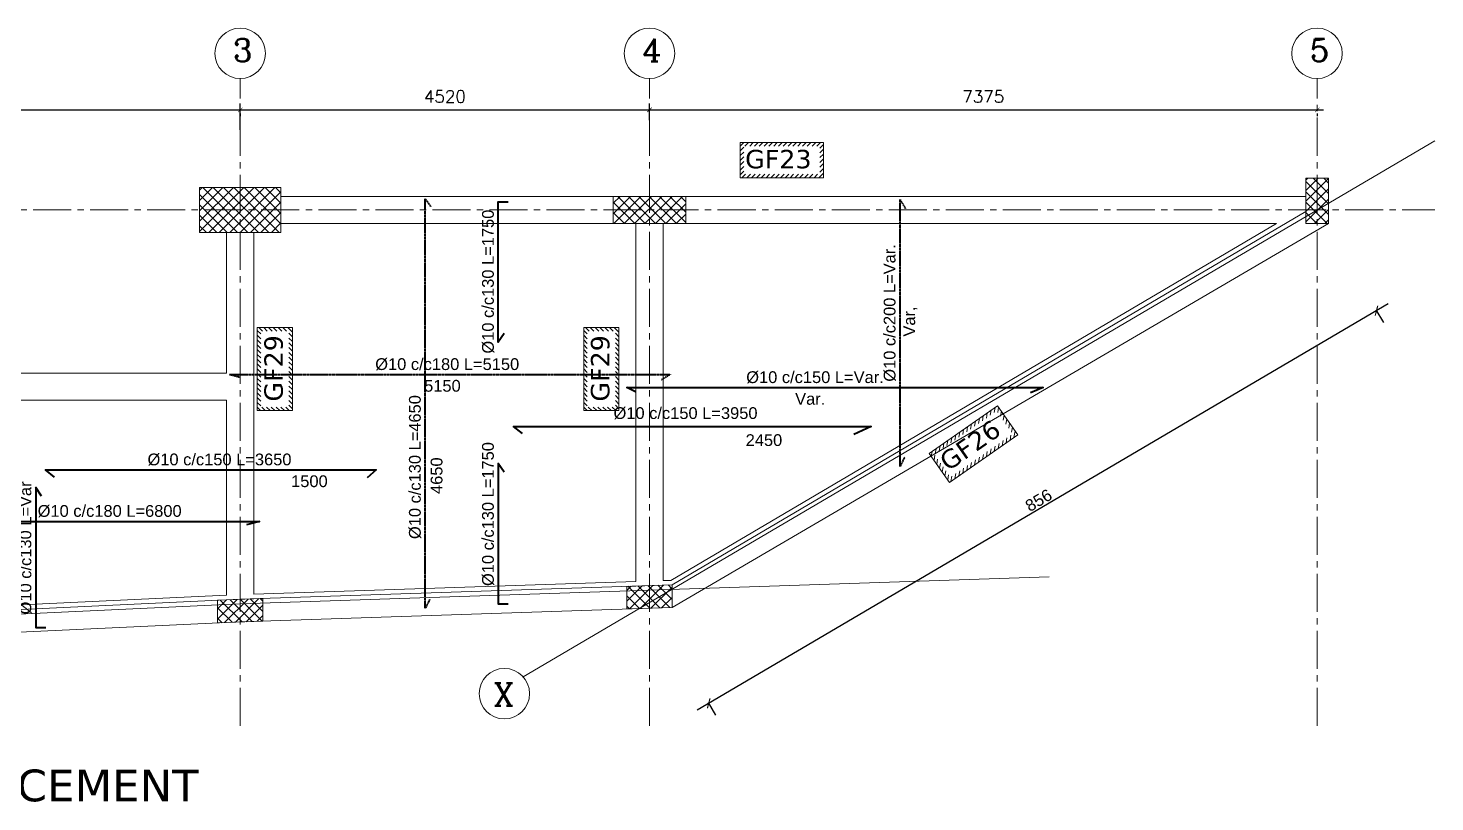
# Model space of a CAD drawing. Header units: inches. Extents: x -26151 to 62940, y -10194 to 246332.
# Drawn here: x 2221 to 3775, y 111382 to 112237 of the extents above; entities that cross this region are included whole.
import ezdxf

# ---------------------------------------------------------------- set-up
doc = ezdxf.new("R2010")
doc.units = ezdxf.units.IN
doc.header["$LTSCALE"] = 0.7
doc.header["$MEASUREMENT"] = 0
for name, pattern in [('ACAD_ISO10W100', [18, 12, -3, 0, -3]), ('CENTER2', [1.125, 0.75, -0.125, 0.125, -0.125]), ('DASHED2', [0.375, 0.25, -0.125])]:
    doc.linetypes.add(name, pattern=pattern)
doc.layers.get('0').update_dxf_attribs({"lineweight": 13})
doc.layers.get('Defpoints').update_dxf_attribs({"lineweight": 5})
for name, color, linetype, lineweight in [('axis', 254, 'ACAD_ISO10W100', 9), ('BEAM', 5, 'Continuous', 0), ('COLUMN', 4, 'Continuous', 20), ('dim', 1, 'Continuous', 25), ('hach', 9, 'Continuous', 9), ('hach 1', 254, 'Continuous', 9), ('hatch', 9, 'Continuous', 9), ('TEXT', 3, 'Continuous', 25), ('top renforcment', 7, 'Continuous', 40)]:
    doc.layers.add(name, color=color, linetype=linetype, lineweight=lineweight)
doc.styles.add('100', font='romans.shx', dxfattribs={"height": 13.5})
doc.styles.add('GENERATED_STYLE_4', font='verdanai.ttf')
doc.styles.add('romanc', font='verdana.ttf', dxfattribs={"height": 250})
doc.styles.get("Standard").update_dxf_attribs({"font": 'arial.ttf', "height": 13})
doc.dimstyles.new('abr100', dxfattribs={"dimtxt": 15, "dimasz": 5, "dimexe": 7, "dimexo": 7, "dimgap": 8, "dimtad": 1, "dimdec": 0, "dimlfac": 10, "dimzin": 4, "dimdsep": 46, "dimtxsty": '100', "dimblk": 'ARCHTICK', "dimcen": 0.09, "dimdle": 7, "dimclrd": 1, "dimclre": 8, "dimclrt": 2, "dimadec": 0, "dimazin": 1, "dimtfac": 1, "dimtdec": 0, "dimtix": 1, "dimtofl": 0, "dimtmove": 0, "dimatfit": 3, "dimldrblk": 'ARCHTICK', "dimfxl": 0, "dimtolj": 1, "dimtzin": 0, "dimlwd": -1, "dimlwe": -1, "dimarcsym": 0})
doc.dimstyles.get("Standard").update_dxf_attribs({"dimtxt": 13, "dimasz": 5, "dimexe": 0.18, "dimexo": 0.0625, "dimgap": 6, "dimtad": 1, "dimdec": 0, "dimlfac": 10, "dimzin": 0, "dimdsep": 46, "dimtxsty": 'Standard', "dimblk": 'ARCHTICK', "dimcen": 0.09, "dimse1": 1, "dimse2": 1, "dimclrd": 1, "dimclre": 7, "dimclrt": 3, "dimadec": 0, "dimazin": 0, "dimtfac": 1, "dimtdec": 0, "dimtix": 1, "dimtofl": 0, "dimtmove": 0, "dimatfit": 3, "dimldrblk": 'ARCHTICK', "dimfxl": 0, "dimtolj": 1, "dimtzin": 0, "dimarcsym": 0})
doc.dimstyles.new('STANDARD$0', dxfattribs={"dimscale": 0, "dimtxt": 50, "dimasz": 8, "dimexe": 15, "dimexo": 0.0625, "dimgap": 2, "dimtad": 1, "dimdec": 0, "dimzin": 0, "dimdsep": 46, "dimtxsty": 'Standard', "dimblk1": 'ARCHTICK', "dimblk2": 'ARCHTICK', "dimsah": 1, "dimcen": 0.09, "dimdle": 15, "dimclrd": 3, "dimclre": 3, "dimclrt": 3, "dimazin": 0, "dimtfac": 1, "dimtdec": 0, "dimtofl": 0, "dimtmove": 1, "dimatfit": 3, "dimldrblk": 'ARCHTICK', "dimfxl": 0, "dimtolj": 1, "dimtzin": 0, "dimarcsym": 0})
pattern_1 = [(45, (-460744.624, -147577.451), (-5.7452426, 5.7452426), []), (135, (-460744.624, -147577.451), (-5.7452426, -5.7452426), [])]

# ---------------------------------------------------------------- blocks, each defined once
blk = doc.blocks.new('_ArchTick')
at = {"color": 0, "linetype": 'ByBlock', "lineweight": 0, "const_width": 0.15}
blk.add_lwpolyline([(-0.5, -0.5), (0.5, 0.5)], dxfattribs=at)
blk = doc.blocks.new('*D1833')
at = {"layer": 'Defpoints', "color": 0, "transparency": 16777216}
for p in [(2455.6, 112149.9), (2907.6, 112146.8), (2907.6, 112128.6)]:
    blk.add_point(p, dxfattribs=at)
at = {"layer": 'dim', "color": 1, "transparency": 16777216}
blk.add_line((2448.6, 112146.8), (2914.6, 112146.8), dxfattribs=at)
at = {"layer": 'dim', "color": 8, "transparency": 16777216}
for p, q in [((2455.6, 112142.9), (2455.6, 112139.8)), ((2907.6, 112135.6), (2907.6, 112153.8))]:
    blk.add_line(p, q, dxfattribs=at)
at = {"layer": 'dim', "color": 1, "transparency": 16777216, "xscale": 5, "yscale": 5, "zscale": 5, "rotation": 180}
blk.add_blockref('_ArchTick', (2455.6, 112146.8), dxfattribs=at)
at = {"layer": 'dim', "color": 1, "transparency": 16777216, "xscale": 5, "yscale": 5, "zscale": 5}
blk.add_blockref('_ArchTick', (2907.6, 112146.8), dxfattribs=at)
at = {"layer": 'dim', "color": 2, "transparency": 16777216, "insert": (2681.6, 112161.6), "char_height": 13.5, "attachment_point": 5, "style": '100'}
blk.add_mtext('\\A1;4520', dxfattribs=at)
blk = doc.blocks.new('*D1835')
at = {"layer": 'Defpoints', "color": 0, "transparency": 16777216}
for p in [(3645.1, 112149.9), (3645.1, 112146.8), (2907.6, 112128.6)]:
    blk.add_point(p, dxfattribs=at)
at = {"layer": 'dim', "color": 1, "transparency": 16777216}
blk.add_line((2900.6, 112146.8), (3652.1, 112146.8), dxfattribs=at)
at = {"layer": 'dim', "color": 8, "transparency": 16777216}
for p, q in [((2907.6, 112135.6), (2907.6, 112153.8)), ((3645.1, 112142.9), (3645.1, 112139.8))]:
    blk.add_line(p, q, dxfattribs=at)
at = {"layer": 'dim', "color": 1, "transparency": 16777216, "xscale": 5, "yscale": 5, "zscale": 5, "rotation": 180}
blk.add_blockref('_ArchTick', (2907.6, 112146.8), dxfattribs=at)
at = {"layer": 'dim', "color": 1, "transparency": 16777216, "xscale": 5, "yscale": 5, "zscale": 5}
blk.add_blockref('_ArchTick', (3645.1, 112146.8), dxfattribs=at)
at = {"layer": 'dim', "color": 2, "transparency": 16777216, "insert": (3276.3, 112161.6), "char_height": 13.5, "attachment_point": 5, "style": '100'}
blk.add_mtext('\\A1;7375', dxfattribs=at)
blk = doc.blocks.new('*D1837')
at = {"layer": 'Defpoints', "color": 0, "transparency": 16777216}
for p in [(1815.6, 112201.4), (2455.6, 112146.8), (2455.6, 112117.8)]:
    blk.add_point(p, dxfattribs=at)
at = {"layer": 'dim', "color": 8, "transparency": 16777216}
for p, q in [((1815.6, 112194.4), (1815.6, 112139.8)), ((2455.6, 112124.8), (2455.6, 112153.8))]:
    blk.add_line(p, q, dxfattribs=at)
at = {"layer": 'dim', "color": 1, "transparency": 16777216}
blk.add_line((1808.6, 112146.8), (2462.6, 112146.8), dxfattribs=at)
at = {"layer": 'dim', "color": 1, "transparency": 16777216, "xscale": 5, "yscale": 5, "zscale": 5, "rotation": 180}
blk.add_blockref('_ArchTick', (1815.6, 112146.8), dxfattribs=at)
at = {"layer": 'dim', "color": 1, "transparency": 16777216, "xscale": 5, "yscale": 5, "zscale": 5}
blk.add_blockref('_ArchTick', (2455.6, 112146.8), dxfattribs=at)
at = {"layer": 'dim', "color": 2, "transparency": 16777216, "insert": (2135.6, 112161.6), "char_height": 13.5, "attachment_point": 5, "style": '100'}
blk.add_mtext('\\A1;6400', dxfattribs=at)
blk = doc.blocks.new('*D1840')
at = {"layer": 'Defpoints', "color": 0, "transparency": 16777216}
for p in [(2455.6, 111723.9, -26473), (2605.6, 111723.9, -40395.4), (2605.6, 111723.9)]:
    blk.add_point(p, dxfattribs=at)
at = {"layer": 'TEXT', "color": 3, "transparency": 16777216, "insert": (2532, 111736.5), "char_height": 13, "attachment_point": 5}
blk.add_mtext('\\A1;1500', dxfattribs=at)
blk = doc.blocks.new('*D1841')
at = {"layer": 'Defpoints', "color": 0, "transparency": 16777216}
for p in [(2240.6, 111749.1), (2605.6, 111749.1), (2605.6, 111747.4)]:
    blk.add_point(p, dxfattribs=at)
at = {"layer": 'TEXT', "color": 3, "transparency": 16777216, "insert": (2432.7, 111760.4), "char_height": 13, "attachment_point": 5}
blk.add_mtext('\\A1;%%C10 c/c150 L=3650', dxfattribs=at)
blk = doc.blocks.new('*D1842')
at = {"layer": 'Defpoints', "color": 0, "transparency": 16777216}
for p in [(2907.6, 111797, -25376.8), (3152.6, 111797, -12367), (3152.6, 111769.3)]:
    blk.add_point(p, dxfattribs=at)
at = {"layer": 'TEXT', "color": 3, "transparency": 16777216, "insert": (3034, 111781.9), "char_height": 13, "attachment_point": 5, "rotation": 0.0003}
blk.add_mtext('\\A1;2450', dxfattribs=at)
blk = doc.blocks.new('*D1843')
at = {"layer": 'Defpoints', "color": 0, "transparency": 16777216}
for p in [(2757.6, 111800.3), (3107.6, 111800.3), (3107.6, 111798.6)]:
    blk.add_point(p, dxfattribs=at)
at = {"layer": 'TEXT', "color": 3, "transparency": 16777216, "insert": (2947.4, 111811.6), "char_height": 13, "attachment_point": 5}
blk.add_mtext('\\A1;%%C10 c/c150 L=3950', dxfattribs=at)
blk = doc.blocks.new('*D1846')
at = {"layer": 'Defpoints', "color": 0, "transparency": 16777216}
for p in [(1790.6, 111667.1, -19467.6), (2465.6, 111667.1, -59863), (2465.6, 111667.1)]:
    blk.add_point(p, dxfattribs=at)
at = {"layer": 'TEXT', "color": 3, "transparency": 16777216, "insert": (2171.3, 111679.7), "char_height": 13, "attachment_point": 5}
blk.add_mtext('\\A1;6750', dxfattribs=at)
blk = doc.blocks.new('*D1847')
at = {"layer": 'Defpoints', "color": 0, "transparency": 16777216}
for p in [(1921.1, 111692.2), (2596.2, 111692.2, -19467.6), (2596.2, 111690.5)]:
    blk.add_point(p, dxfattribs=at)
at = {"layer": 'TEXT', "color": 3, "transparency": 16777216, "insert": (2311.4, 111703.5), "char_height": 13, "attachment_point": 5}
blk.add_mtext('\\A1;%%C10 c/c180 L=6800', dxfattribs=at)
blk = doc.blocks.new('*D1848')
at = {"layer": 'Defpoints', "color": 0, "transparency": 16777216}
for p in [(2415.6, 111829.2, -19467.6), (2930.6, 111829.2, -79330.7), (2930.6, 111829.2)]:
    blk.add_point(p, dxfattribs=at)
at = {"layer": 'TEXT', "color": 3, "transparency": 16777216, "insert": (2678.9, 111841.9), "char_height": 13, "attachment_point": 5}
blk.add_mtext('\\A1;5150', dxfattribs=at)
blk = doc.blocks.new('*D1849')
at = {"layer": 'Defpoints', "color": 0, "transparency": 16777216}
for p in [(2415.5, 111854.4), (2930.6, 111854.4, -38935.3), (2930.6, 111852.7)]:
    blk.add_point(p, dxfattribs=at)
at = {"layer": 'TEXT', "color": 3, "transparency": 16777216, "insert": (2684.2, 111865.7), "char_height": 13, "attachment_point": 5}
blk.add_mtext('\\A1;%%C10 c/c180 L=5150', dxfattribs=at)
blk = doc.blocks.new('*D1850')
at = {"layer": 'Defpoints', "color": 0, "transparency": 16777216}
for p in [(2882.6, 111814.9, -19467.6), (3316.5, 111814.9, -79330.7), (3316.5, 111814.9)]:
    blk.add_point(p, dxfattribs=at)
at = {"layer": 'TEXT', "color": 3, "transparency": 16777216, "insert": (3085.1, 111827.5), "char_height": 13, "attachment_point": 5}
blk.add_mtext('\\A1;Var.', dxfattribs=at)
blk = doc.blocks.new('*D1851')
at = {"layer": 'Defpoints', "color": 0, "transparency": 16777216}
for p in [(2882.5, 111840), (3316.5, 111840, -38935.3), (3316.5, 111838.3)]:
    blk.add_point(p, dxfattribs=at)
at = {"layer": 'TEXT', "color": 3, "transparency": 16777216, "insert": (3090.4, 111851.3), "char_height": 13, "attachment_point": 5}
blk.add_mtext('\\A1;%%C10 c/c150 L=Var.', dxfattribs=at)
blk = doc.blocks.new('*D1857')
at = {"layer": 'Defpoints', "color": 0, "transparency": 16777216}
for p in [(2685.2, 112061.3, -59863), (2685.2, 112061.3), (2685.2, 111596.3, -59863)]:
    blk.add_point(p, dxfattribs=at)
at = {"layer": 'TEXT', "color": 3, "transparency": 16777216, "insert": (2672.5, 111742.7), "char_height": 13, "attachment_point": 5, "rotation": 90}
blk.add_mtext('\\A1;4650', dxfattribs=at)
blk = doc.blocks.new('*D1858')
at = {"layer": 'Defpoints', "color": 0, "transparency": 16777216}
for p in [(2660, 112061.3, -19467.6), (2661.7, 112061.3), (2660, 111596.2, -40395.4)]:
    blk.add_point(p, dxfattribs=at)
at = {"layer": 'TEXT', "color": 3, "transparency": 16777216, "insert": (2648.7, 111752.2), "char_height": 13, "attachment_point": 5, "rotation": 90}
blk.add_mtext('\\A1;%%C10 c/c130 L=4650', dxfattribs=at)
blk = doc.blocks.new('*D1859')
at = {"layer": 'Defpoints', "color": 0, "transparency": 16777216}
for p in [(3209.5, 112061.3, -59863), (3209.5, 112061.3), (3209.5, 111766.5, -59863)]:
    blk.add_point(p, dxfattribs=at)
at = {"layer": 'TEXT', "color": 3, "transparency": 16777216, "insert": (3195.7, 111913), "char_height": 13, "attachment_point": 5, "rotation": 90}
blk.add_mtext('\\A1;Var,', dxfattribs=at)
blk = doc.blocks.new('*D1860')
at = {"layer": 'Defpoints', "color": 0, "transparency": 16777216}
for p in [(3184.3, 112061.3, -19467.6), (3186, 112061.3), (3184.3, 111766.5, -40395.4)]:
    blk.add_point(p, dxfattribs=at)
at = {"layer": 'TEXT', "color": 3, "transparency": 16777216, "insert": (3173, 111922.5), "char_height": 13, "attachment_point": 5, "rotation": 90}
blk.add_mtext('\\A1;%%C10 c/c200 L=Var.', dxfattribs=at)
blk = doc.blocks.new('*D1862')
at = {"layer": 'Defpoints', "color": 0, "transparency": 16777216}
for p in [(2229.9, 111718.9), (2229.9, 111543.9), (2231.6, 111543.9)]:
    blk.add_point(p, dxfattribs=at)
at = {"layer": 'TEXT', "color": 3, "transparency": 16777216, "insert": (2218.6, 111662.9), "char_height": 13, "attachment_point": 5, "rotation": 90}
blk.add_mtext('\\A1;%%C10 c/c130 L=Var', dxfattribs=at)
blk = doc.blocks.new('*D1863')
at = {"layer": 'Defpoints', "color": 0, "transparency": 16777216}
for p in [(2740.7, 111756.3), (2740.7, 111581.3), (2742.4, 111581.3)]:
    blk.add_point(p, dxfattribs=at)
at = {"layer": 'TEXT', "color": 3, "transparency": 16777216, "insert": (2729.4, 111700.3), "char_height": 13, "attachment_point": 5, "rotation": 90}
blk.add_mtext('\\A1;%%C10 c/c130 L=1750', dxfattribs=at)
blk = doc.blocks.new('*D1864')
at = {"layer": 'Defpoints', "color": 0, "transparency": 16777216}
for p in [(2740.7, 112076.2), (2742.4, 112076.2), (2740.7, 111901.2)]:
    blk.add_point(p, dxfattribs=at)
at = {"layer": 'TEXT', "color": 3, "transparency": 16777216, "insert": (2729.4, 111957.1), "char_height": 13, "attachment_point": 5, "rotation": 90}
blk.add_mtext('\\A1;%%C10 c/c130 L=1750', dxfattribs=at)
blk = doc.blocks.new('*D1876')
at = {"layer": 'Defpoints', "color": 0, "transparency": 16777216}
for p in [(3645.1, 112036.3), (2907.6, 111602.4), (2973, 111491.2)]:
    blk.add_point(p, dxfattribs=at)
at = {"layer": 'hach', "color": 3, "lineweight": -2, "transparency": 16777216}
for p, q in [((3723.4, 111932.6), (2960.1, 111483.6)), ((3709.9, 111926.1), (3718.1, 111912.1)), ((2972.4, 111492.2), (2980.6, 111478.2))]:
    blk.add_line(p, q, dxfattribs=at)
at = {"layer": 'hach', "color": 3, "lineweight": -2, "transparency": 16777216, "xscale": 8, "yscale": 8, "zscale": 8}
for p, rotation in [((3710.5, 111925), 30.46773500303659), ((2973, 111491.2), 210.4677350030366)]:
    blk.add_blockref('_ArchTick', p, dxfattribs=dict(at, rotation=rotation))
at = {"layer": 'hach', "color": 3, "transparency": 16777216, "insert": (3337.4, 111715.5), "char_height": 13, "attachment_point": 5, "rotation": 30.4677}
blk.add_mtext('\\A1;856', dxfattribs=at)

msp = doc.modelspace()

# ---------------------------------------------------------------- hatches: boundary and pattern name
at = {"layer": 'hach 1', "linetype": 'ByBlock'}
h = msp.add_hatch(dxfattribs=at)
h.set_pattern_fill('ANSI31', color=256, scale=30, style=0)
h.set_pattern_definition([(45, (15465.207, -7567.46), (-2.65165043, 2.65165043), [])])
h.paths.add_polyline_path([(3099.76, 112110.71), (3007.81, 112110.71), (3007.81, 112071.71), (3099.76, 112071.71)])
h.paths.add_polyline_path([(3095.76, 112106.71), (3095.76, 112075.71), (3011.81, 112075.71), (3011.81, 112106.71)], flags=16)
h = msp.add_hatch(dxfattribs=at)
h.set_pattern_fill('ANSI31', color=256, scale=30, angle=90, style=0)
h.set_pattern_definition([(135, (122152.3532, 124271.9737), (-2.65165043, -2.65165043), [])])
h.paths.add_polyline_path([(2474.19, 111906.52), (2474.19, 111814.58), (2513.19, 111814.58), (2513.19, 111906.52)])
h.paths.add_polyline_path([(2478.19, 111902.52), (2509.19, 111902.52), (2509.19, 111818.58), (2478.19, 111818.58)], flags=16)
h = msp.add_hatch(dxfattribs=at)
h.set_pattern_fill('ANSI31', color=256, scale=30, angle=90, style=0)
h.set_pattern_definition([(135, (122513.075, 124271.9737), (-2.65165043, -2.65165043), [])])
h.paths.add_polyline_path([(2834.91, 111906.52), (2834.91, 111814.58), (2873.91, 111814.58), (2873.91, 111906.52)])
h.paths.add_polyline_path([(2838.91, 111902.52), (2869.91, 111902.52), (2869.91, 111818.58), (2838.91, 111818.58)], flags=16)
h = msp.add_hatch(dxfattribs=at)
h.set_pattern_fill('ANSI31', color=256, scale=30, angle=34.88725, style=0)
h.set_pattern_definition([(79.887251, (81886.6794, 20722.9633), (-3.6917405, 0.6584467), [])])
h.paths.add_polyline_path([(3292.03, 111819.89), (3216.61, 111767.3), (3238.92, 111735.31), (3314.34, 111787.89)])
h.paths.add_polyline_path([(3291.04, 111814.32), (3308.77, 111788.89), (3239.91, 111740.87), (3222.18, 111766.3)], flags=16)
at = {"layer": 'hatch', "ltscale": 0.5}
h = msp.add_hatch(dxfattribs=at)
h.set_pattern_fill('NET', color=256, scale=65, angle=45, style=0)
h.set_pattern_definition([(45, (-459336.9384, -149138.948), (-5.7452426, 5.7452426), []), (135, (-459336.9384, -149138.948), (-5.7452426, -5.7452426), [])])
h.paths.add_polyline_path([(3632.57, 112071.26), (3657.57, 112071.26), (3657.57, 112021.26), (3632.57, 112021.26)])
h = msp.add_hatch(dxfattribs=at)
h.set_pattern_fill('NET', color=256, scale=65, angle=45, style=0)
h.set_pattern_definition(pattern_1)
h.paths.add_polyline_path([(2410.57, 112061.26), (2500.57, 112061.26), (2500.57, 112011.26), (2410.57, 112011.26)])
h = msp.add_hatch(dxfattribs=at)
h.set_pattern_fill('NET', color=256, scale=65, angle=45, style=0)
h.set_pattern_definition([(45, (-460732.624, -147577.451), (-5.7452426, 5.7452426), []), (135, (-460732.624, -147577.451), (-5.7452426, -5.7452426), [])])
h.paths.add_polyline_path([(2867.57, 112051.26), (2947.57, 112051.26), (2947.57, 112021.26), (2867.57, 112021.26)])
h = msp.add_hatch(dxfattribs=at)
h.set_pattern_fill('NET', color=256, scale=65, angle=45, style=0)
h.set_pattern_definition([(45, (-460732.624, -147997.451), (-5.7452426, 5.7452426), []), (135, (-460732.624, -147997.451), (-5.7452426, -5.7452426), [])])
h.paths.add_polyline_path([(2882.57, 111620.45), (2932.57, 111622.11), (2932.57, 111596.98), (2882.55, 111595.43)])
h = msp.add_hatch(dxfattribs=at)
h.set_pattern_fill('NET', color=256, scale=65, angle=45, style=0)
h.set_pattern_definition(pattern_1)
h.paths.add_polyline_path([(2430.57, 111605.09), (2480.57, 111607.09), (2480.57, 111582.08), (2430.58, 111580.07)])

# ---------------------------------------------------------------- linework, layer by layer
at = {"lineweight": 20}
for centre in [(2455.55, 112209.31), (2907.55, 112209.31), (3644.82, 112209.31), (2747.36, 111501.88)]:
    msp.add_ellipse(centre, major_axis=(-0.02, 27.86), ratio=1, start_param=4.7118466, end_param=10.9950319, dxfattribs=at)
at = {"layer": 'axis', "linetype": 'CENTER2', "ltscale": 80}
for p, q in [((2455.57, 111466.26), (2455.57, 112181.45)), ((2907.57, 111466.26), (2907.57, 112181.45)), ((3645.07, 111466.26), (3645.07, 112181.45)), ((2500.57, 112051.26), (3632.57, 112051.26)), ((1029.87, 112036.26), (3774.99, 112036.26))]:
    msp.add_line(p, q, dxfattribs=at)
at = {"layer": 'BEAM', "linetype": 'Continuous'}
for p, q in [((1830.62, 111855.96), (2440.57, 111855.96)), ((1830.63, 111825.96), (2440.57, 111825.96))]:
    msp.add_line(p, q, dxfattribs=at)
at = {"layer": 'COLUMN'}
for points in [[(2410.57, 112061.26), (2500.57, 112061.26), (2500.57, 112011.26), (2410.57, 112011.26)], [(2867.57, 112051.26), (2947.57, 112051.26), (2947.57, 112021.26), (2867.57, 112021.26)], [(2882.57, 111620.45), (2932.57, 111622.11), (2932.57, 111596.98), (2882.55, 111595.43)], [(2430.57, 111605.09), (2480.57, 111607.09), (2480.57, 111582.08), (2430.58, 111580.07)]]:
    msp.add_lwpolyline(points, close=True, dxfattribs=at)
at = {"layer": 'hach', "color": 0}
msp.add_line((2768.08, 111520.34), (3774.99, 112112.69), dxfattribs=at)
at = {"layer": 'hach', "color": 5}
for p, q in [((2500.57, 112051.26), (2867.57, 112051.26)), ((2947.57, 112051.26), (3632.57, 112051.26)), ((2500.57, 112021.26), (2867.57, 112021.26)), ((2892.57, 112021.26), (2892.57, 111625.78)), ((2922.57, 112021.26), (2922.57, 111626.78)), ((2931.13, 111627.06), (3599.93, 112021.26)), ((2947.57, 112021.26), (3599.93, 112021.26)), ((2440.57, 112011.26), (2440.57, 111855.96)), ((2470.57, 112011.26), (2470.57, 111611.76)), ((2440.57, 111825.96), (2440.57, 111610.57))]:
    msp.add_line(p, q, dxfattribs=at)
at = {"layer": 'hach', "color": 4}
for p, q in [((2932.57, 111622.11), (3632.57, 112034.7)), ((2932.57, 111596.98), (3657.57, 112021.26))]:
    msp.add_line(p, q, dxfattribs=at)
msp.add_lwpolyline([(3657.57, 112071.26), (3632.57, 112071.26), (3632.57, 112021.26), (3657.57, 112021.26)], close=True, dxfattribs=at)
at = {"layer": 'hach', "color": 0}
msp.add_lwpolyline([(1029.87, 111506.84), (1363.57, 111531.26), (1815.57, 111571.26), (2455.57, 111601.26), (3349.16, 111630.95)], dxfattribs=at)
at = {"layer": 'hach', "color": 4}
for points in [[(1158.57, 111521.27), (1363.17, 111536.24), (1815.23, 111576.25), (2455.37, 111606.26), (2932.57, 111622.11)], [(1158.57, 111496.21), (1365.18, 111511.32), (1816.92, 111551.3), (2456.37, 111581.28), (2932.57, 111597.1)]]:
    msp.add_lwpolyline(points, dxfattribs=at)
at = {"layer": 'hach', "color": 5}
for points in [[(2470.57, 111611.76), (2892.57, 111625.78)], [(2922.57, 111626.78), (2931.13, 111627.06)], [(1830.71, 111581.98), (2440.57, 111610.57)]]:
    msp.add_lwpolyline(points, dxfattribs=at)
at = {"layer": 'hach 1', "linetype": 'ByBlock'}
for points in [[(3007.81, 112110.71), (3099.76, 112110.71), (3099.76, 112071.71), (3007.81, 112071.71)], [(2474.19, 111814.58), (2474.19, 111906.52), (2513.19, 111906.52), (2513.19, 111814.58)], [(2834.91, 111814.58), (2834.91, 111906.52), (2873.91, 111906.52), (2873.91, 111814.58)], [(3216.61, 111767.3), (3292.03, 111819.89), (3314.34, 111787.89), (3238.92, 111735.31)]]:
    msp.add_lwpolyline(points, close=True, dxfattribs=at)
at = {"layer": 'top renforcment', "color": 4, "linetype": 'DASHED2', "ltscale": 2}
for points, elevation in [([(2664.8, 111605.97), (2659.99, 111596.23), (2659.99, 112048.54), (2665.81, 112040.21)], 34486.2), ([(3189.12, 111762.72), (3184.31, 111752.97), (3184.31, 112047.76), (3190.13, 112038.02)], 34486.2), ([(2455.57, 111851.2), (2443.72, 111854.43), (2930.57, 111854.43), (2920.83, 111848.61)], -5909.18)]:
    msp.add_lwpolyline(points, dxfattribs=dict(at, elevation=elevation))
at = {"layer": 'top renforcment', "color": 3}
for points in [[(2746.92, 111899.82), (2740.65, 111890.08), (2740.65, 112045.08), (2751.68, 112045.08)], [(2746.92, 111746.52), (2740.65, 111756.26), (2740.65, 111601.26), (2751.68, 111601.26)], [(2236.17, 111720.08), (2229.9, 111729.82), (2229.9, 111574.82), (2240.93, 111574.82)]]:
    msp.add_lwpolyline(points, dxfattribs=at)
at = {"layer": 'top renforcment', "color": 4, "ltscale": 2, "elevation": -5909.18}
for points in [[(2892.28, 111835.25), (2882.54, 111840.06), (3342.5, 111840.06), (3328.38, 111834.24)], [(1800.28, 111687.44), (1790.54, 111692.25), (2476.75, 111692.25), (2462.69, 111688.34)]]:
    msp.add_lwpolyline(points, dxfattribs=at)
at = {"layer": 'top renforcment', "color": 3, "elevation": -13009.85}
for points in [[(2767.32, 111789.17), (2757.58, 111797.04), (3152.35, 111797.04), (3133.44, 111788.16)], [(2250.32, 111741.22), (2240.58, 111749.08), (2605.58, 111749.09), (2595.83, 111740.2)]]:
    msp.add_lwpolyline(points, dxfattribs=at)

# ---------------------------------------------------------------- texts
at = {"layer": 'TEXT', "style": 'romanc'}
for s, height, p in [('GF23', 20.4, (3013.19, 112082.27)), ('GROUND FLOOR  SLAB REINFORCEMENT  ', 35, (1432.57, 111383))]:
    msp.add_text(s, height=height, dxfattribs=at).set_placement(p)
for s, rotation, p in [('GF29', 90, (2502.62, 111824.57)), ('GF29', 90, (2863.34, 111824.57)), ('GF26', 34.88725, (3237.29, 111747.05))]:
    msp.add_text(s, height=20.4, rotation=rotation, dxfattribs=at).set_placement(p)
at = {"layer": 'TEXT', "char_height": 25, "attachment_point": 1, "style": 'GENERATED_STYLE_4'}
for s, insert in [('{\\Fromanc|c0;3}', (2447.64, 112225.25)), ('{\\Fromanc|c0;4}', (2899.64, 112225.25)), ('{\\Fromanc|c0;5}', (3636.91, 112225.25)), ('{\\Fromanc|c0;X}', (2735.9, 111513.39))]:
    msp.add_mtext(s, dxfattribs=dict(at, insert=insert))

# ---------------------------------------------------------------- dimensions: what is measured, and where the dimension line sits
at = {"layer": 'dim'}
for base, p1, p2, picture, middle in [((2455.57, 112146.82), (1815.57, 112201.44), (2455.57, 112117.79), '*D1837', (2135.57, 112161.57)), ((2907.57, 112146.82), (2455.57, 112149.91), (2907.57, 112128.59), '*D1833', (2681.57, 112161.57)), ((3645.07, 112146.82), (2907.57, 112128.59), (3645.07, 112149.91), '*D1835', (3276.32, 112161.57))]:
    dim = msp.add_linear_dim(base=base, p1=p1, p2=p2, dimstyle='abr100', dxfattribs=at)
    dim.commit()
    dim.dimension.update_dxf_attribs({"geometry": picture, "text_midpoint": middle})
at = {"layer": 'hach', "color": 0}
dim = msp.add_aligned_dim(p1=(3645.07, 112036.26), p2=(2907.57, 111602.4), distance=129.05, dimstyle='STANDARD$0', override={"dimscale": 1, "dimfxl": 1.25}, dxfattribs=at)
dim.commit()
dim.dimension.update_dxf_attribs({"geometry": '*D1876', "text_midpoint": (3337.37, 111715.55)})
at = {"layer": 'TEXT'}
for base, p1, p2, angle, text, dimstyle, override, picture, middle, dimtype in [((2742.38, 112076.23, 13009.85), (2740.68, 111901.23, 13009.85), (2740.68, 112076.23, 13009.85), 90, '%%C10 c/c130 L=<>', 'STANDARD$0', {"dimscale": 1, "dimtxt": 13, "dimasz": 5, "dimexe": 0.18, "dimgap": 6, "dimlfac": 10, "dimblk": 'ArchTick', "dimsah": 0, "dimdle": 0, "dimse1": 1, "dimse2": 1, "dimsd1": 1, "dimsd2": 1, "dimclrd": 1, "dimclre": 7, "dimadec": 0, "dimtix": 1, "dimtmove": 0, "dimfxl": 0.1}, '*D1864', (2742.38, 111957.14, 13009.85), 160), ((2661.72, 112061.26, 47496.06), (2660.02, 111596.23, 7100.68), (2660.02, 112061.26, 28028.42), 90, '%%C10 c/c130 L=<>', 'Standard', {"dimsd1": 1, "dimsd2": 1, "dimfxl": 0.1, "dimfxlon": 1}, '*D1858', (2661.72, 111752.22, 47496.06), 160), ((3186.04, 112061.26, 47496.06), (3184.34, 111766.47, 7100.68), (3184.34, 112061.26, 28028.42), 90, '%%C10 c/c200 L=Var.', 'Standard', {"dimsd1": 1, "dimsd2": 1, "dimfxl": 0.1, "dimfxlon": 1}, '*D1860', (3186.04, 111922.47, 47496.06), 160), ((3209.51, 112061.26, 59863.02), (3209.51, 111766.5), (3209.51, 112061.26), 90, 'Var,', 'Standard', {"dimsd1": 1, "dimsd2": 1, "dimfxl": 0.1, "dimfxlon": 1}, '*D1859', (3209.51, 111912.97, 59863.02), 161), ((3316.53, 111814.86, 19467.64), (2882.57, 111814.86), (3316.53, 111814.86, -59863.02), 360, 'Var.', 'Standard', {"dimsd1": 1, "dimsd2": 1, "dimfxl": 0.1, "dimfxlon": 1}, '*D1850', (3085.09, 111814.86, 19467.64), 161), ((2742.38, 111581.26, 13009.85), (2740.68, 111756.26, 13009.85), (2740.68, 111581.26, 13009.85), 270, '%%C10 c/c130 L=<>', 'STANDARD$0', {"dimscale": 1, "dimtxt": 13, "dimasz": 5, "dimexe": 0.18, "dimgap": 6, "dimlfac": 10, "dimblk": 'ArchTick', "dimsah": 0, "dimdle": 0, "dimse1": 1, "dimse2": 1, "dimsd1": 1, "dimsd2": 1, "dimclrd": 1, "dimclre": 7, "dimadec": 0, "dimtix": 1, "dimtmove": 0, "dimfxl": 0.1}, '*D1863', (2742.38, 111700.35, 13009.85), 160), ((2231.63, 111543.85, 13009.85), (2229.93, 111718.85, 13009.85), (2229.93, 111543.85, 13009.85), 270, '%%C10 c/c130 L=Var', 'STANDARD$0', {"dimscale": 1, "dimtxt": 13, "dimasz": 5, "dimexe": 0.18, "dimgap": 6, "dimlfac": 10, "dimblk": 'ArchTick', "dimsah": 0, "dimdle": 0, "dimse1": 1, "dimse2": 1, "dimsd1": 1, "dimsd2": 1, "dimclrd": 1, "dimclre": 7, "dimadec": 0, "dimtix": 1, "dimtmove": 0, "dimfxl": 0.1}, '*D1862', (2231.63, 111662.94, 13009.85), 160)]:
    dim = msp.add_linear_dim(base=base, p1=p1, p2=p2, angle=angle, text=text, dimstyle=dimstyle, override=override, dxfattribs=at)
    dim.commit()
    dim.dimension.update_dxf_attribs({"geometry": picture, "text_midpoint": middle, "dimtype": dimtype})
for base, p1, p2, angle, picture, middle in [((2685.19, 112061.26, 59863.02), (2685.19, 111596.26), (2685.19, 112061.26), 90, '*D1857', (2685.19, 111742.72, 59863.02)), ((2930.57, 111829.23, 19467.64), (2415.57, 111829.23), (2930.57, 111829.23, -59863.02), 360, '*D1848', (2678.94, 111829.23, 19467.64)), ((3152.57, 111769.26, 12366.96), (2907.57, 111797.04, -13009.85), (3152.57, 111797.04), 0.00034, '*D1842', (3034, 111769.26, 12366.96)), ((2605.58, 111723.89, 12366.96), (2455.58, 111723.89, -14106.02), (2605.58, 111723.89, -28028.42), 360, '*D1840', (2532, 111723.89, 12366.96)), ((2465.57, 111667.05, 19467.64), (1790.57, 111667.05), (2465.57, 111667.05, -40395.38), 360, '*D1846', (2171.34, 111667.05, 19467.64))]:
    dim = msp.add_linear_dim(base=base, p1=p1, p2=p2, angle=angle, dimstyle='Standard', override={"dimsd1": 1, "dimsd2": 1, "dimfxl": 0.1, "dimfxlon": 1}, dxfattribs=at)
    dim.commit()
    dim.dimension.update_dxf_attribs({"geometry": picture, "text_midpoint": middle, "dimtype": 161})
for base, p1, p2, text, picture, middle in [((2930.57, 111852.7, 7100.68), (2415.54, 111854.4, 7100.68), (2930.57, 111854.4, -31834.6), '%%C10 c/c180 L=<>', '*D1849', (2684.24, 111852.7, 7100.68)), ((3316.53, 111838.33, 7100.68), (2882.54, 111840.03, 7100.68), (3316.53, 111840.03, -31834.6), '%%C10 c/c150 L=Var.', '*D1851', (3090.39, 111838.33, 7100.68)), ((3107.58, 111798.64), (2757.58, 111800.33), (3107.58, 111800.33), '%%C10 c/c150 L=3950', '*D1843', (2947.35, 111798.64)), ((2605.58, 111747.36), (2240.58, 111749.06), (2605.58, 111749.06), '%%C10 c/c150 L=<>', '*D1841', (2432.7, 111747.36)), ((2596.16, 111690.52, 7100.68), (1921.13, 111692.22, 7100.68), (2596.16, 111692.22, -12366.96), '%%C10 c/c180 L=6800', '*D1847', (2311.43, 111690.52, 7100.68))]:
    dim = msp.add_linear_dim(base=base, p1=p1, p2=p2, text=text, dimstyle='Standard', override={"dimsd1": 1, "dimsd2": 1, "dimfxl": 0.1, "dimfxlon": 1}, dxfattribs=at)
    dim.commit()
    dim.dimension.update_dxf_attribs({"geometry": picture, "text_midpoint": middle, "dimtype": 160})

doc.saveas('drawing.dxf')
